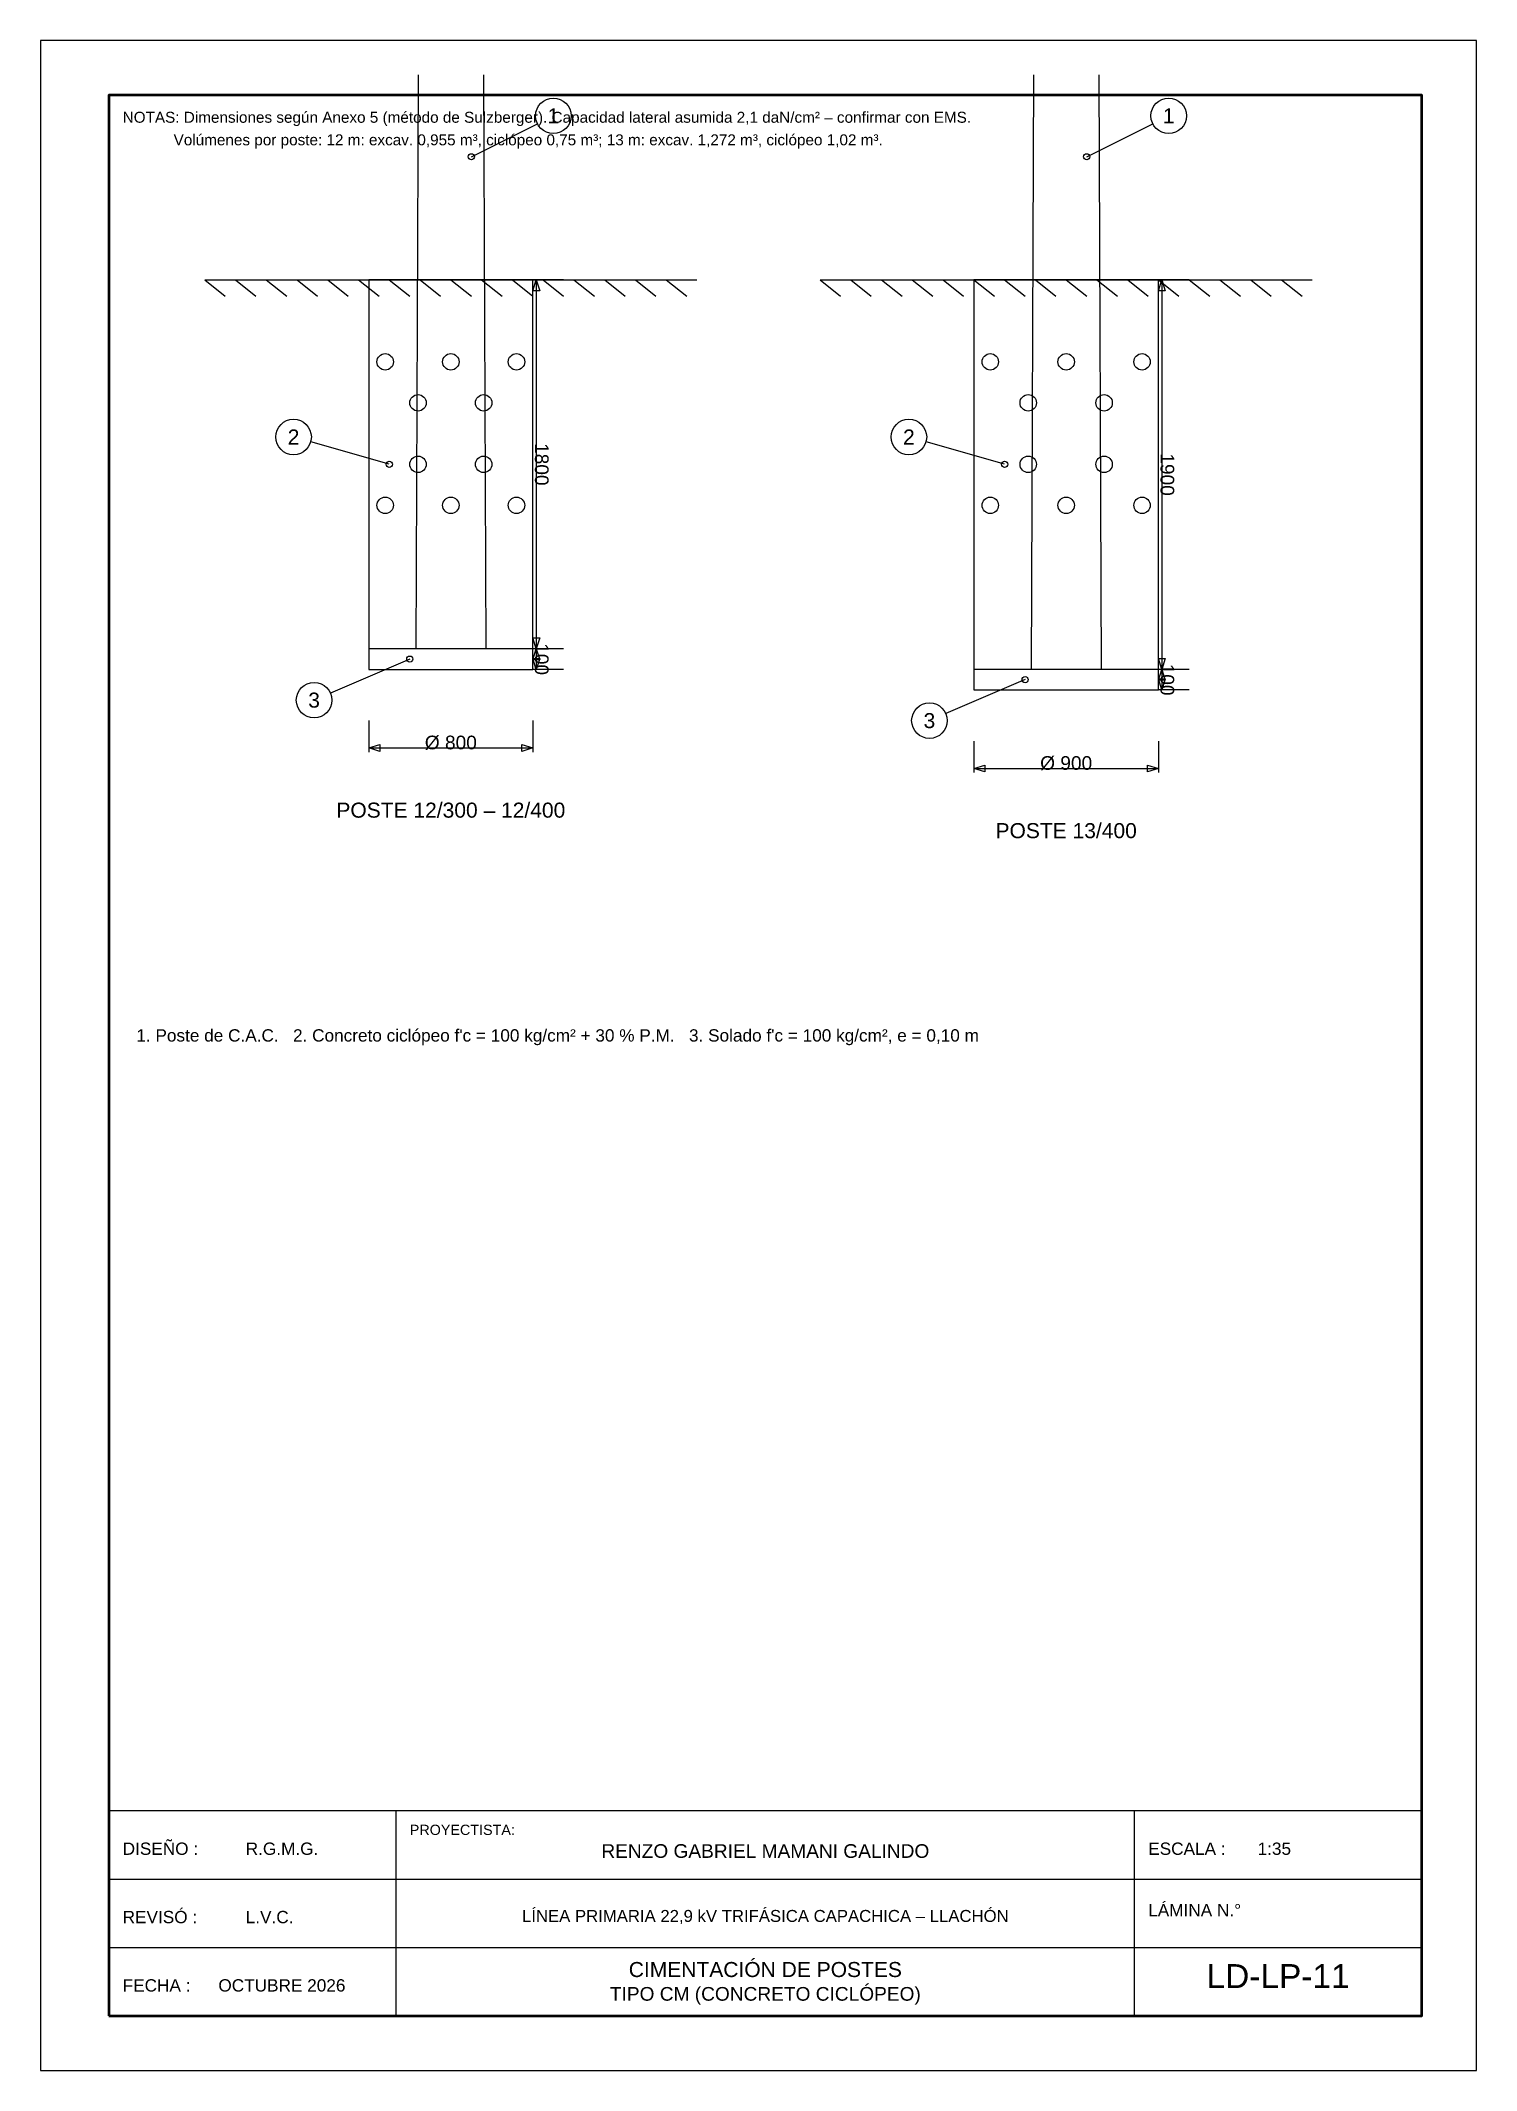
# Model space of a CAD drawing. Header units: millimetres. Extents: x 0 to 210, y 0 to 297.
import ezdxf
from ezdxf.enums import TextEntityAlignment as Align

# ---------------------------------------------------------------- set-up
doc = ezdxf.new("R2010")
doc.units = ezdxf.units.MM
for name, color, linetype in [('Cotas', 9, 'Continuous'), ('DIBUJO', 7, 'Continuous'), ('HATCH', 8, 'Continuous'), ('MEMBRETE', 7, 'Continuous'), ('PLANTILLA', 3, 'Continuous'), ('POSTE', 3, 'Continuous'), ('TEXTO', 4, 'Continuous')]:
    doc.layers.add(name, color=color, linetype=linetype)
doc.styles.add('ARIAL', font='arial.ttf')

msp = doc.modelspace()

# ---------------------------------------------------------------- linework, layer by layer
at = {"layer": 'Cotas'}
for points in [[(76.5, 262), (71.9, 262)], [(72.5, 262), (72.5, 208)], [(168, 262), (163.4, 262)], [(164, 262), (164, 205)], [(76.5, 208), (71.9, 208)], [(76.5, 208), (71.9, 208)], [(72.5, 208), (72.5, 205)], [(76.5, 205), (71.9, 205)], [(168, 205), (163.4, 205)], [(168, 205), (163.4, 205)], [(164, 205), (164, 202)], [(168, 202), (163.4, 202)], [(48, 197.5), (48, 192.9)], [(72, 197.5), (72, 192.9)], [(48, 193.5), (72, 193.5)], [(136.5, 194.5), (136.5, 189.9)], [(163.5, 194.5), (163.5, 189.9)], [(136.5, 190.5), (163.5, 190.5)]]:
    msp.add_lwpolyline(points, dxfattribs=at)
for points in [[(72.5, 262), (73, 260.4), (72, 260.4)], [(164, 262), (164.5, 260.4), (163.5, 260.4)], [(72.5, 208), (72, 209.6), (73, 209.6)], [(72.5, 208), (73, 206.4), (72, 206.4)], [(72.5, 205), (72, 206.6), (73, 206.6)], [(164, 205), (163.5, 206.6), (164.5, 206.6)], [(164, 205), (164.5, 203.4), (163.5, 203.4)], [(164, 202), (163.5, 203.6), (164.5, 203.6)], [(48, 193.5), (49.6, 194), (49.6, 193)], [(72, 193.5), (70.4, 193), (70.4, 194)], [(136.5, 190.5), (138.1, 191), (138.1, 190)], [(163.5, 190.5), (161.9, 190), (161.9, 191)]]:
    msp.add_lwpolyline(points, close=True, dxfattribs=at)
at = {"layer": 'DIBUJO'}
for points in [[(24, 262), (96, 262)], [(114, 262), (186, 262)]]:
    msp.add_lwpolyline(points, dxfattribs=at)
at = {"layer": 'HATCH'}
for points in [[(24, 262), (27, 259.6)], [(28.5, 262), (31.5, 259.6)], [(33, 262), (36, 259.6)], [(37.5, 262), (40.5, 259.6)], [(42, 262), (45, 259.6)], [(46.5, 262), (49.5, 259.6)], [(51, 262), (54, 259.6)], [(55.5, 262), (58.5, 259.6)], [(60, 262), (63, 259.6)], [(64.5, 262), (67.5, 259.6)], [(69, 262), (72, 259.6)], [(73.5, 262), (76.5, 259.6)], [(78, 262), (81, 259.6)], [(82.5, 262), (85.5, 259.6)], [(87, 262), (90, 259.6)], [(91.5, 262), (94.5, 259.6)], [(114, 262), (117, 259.6)], [(118.5, 262), (121.5, 259.6)], [(123, 262), (126, 259.6)], [(127.5, 262), (130.5, 259.6)], [(132, 262), (135, 259.6)], [(136.5, 262), (139.5, 259.6)], [(141, 262), (144, 259.6)], [(145.5, 262), (148.5, 259.6)], [(150, 262), (153, 259.6)], [(154.5, 262), (157.5, 259.6)], [(159, 262), (162, 259.6)], [(163.5, 262), (166.5, 259.6)], [(168, 262), (171, 259.6)], [(172.5, 262), (175.5, 259.6)], [(177, 262), (180, 259.6)], [(181.5, 262), (184.5, 259.6)]]:
    msp.add_lwpolyline(points, dxfattribs=at)
for points in [[(48, 205), (72, 205), (72, 208), (48, 208)], [(136.5, 202), (163.5, 202), (163.5, 205), (136.5, 205)]]:
    msp.add_lwpolyline(points, close=True, dxfattribs=at)
for centre in [(50.4, 250), (60, 250), (69.6, 250), (138.9, 250), (150, 250), (161.1, 250), (55.2, 244), (64.8, 244), (144.45, 244), (155.55, 244), (55.2, 235), (64.8, 235), (144.45, 235), (155.55, 235), (50.4, 229), (60, 229), (69.6, 229), (138.9, 229), (150, 229), (161.1, 229)]:
    msp.add_circle(centre, 1.2, dxfattribs=at)
at = {"layer": 'MEMBRETE'}
for points in [[(0, 0), (210, 0), (210, 297), (0, 297)], [(10, 8), (202, 8), (202, 38), (10, 38)]]:
    msp.add_lwpolyline(points, close=True, dxfattribs=at)
at = {"layer": 'MEMBRETE', "lineweight": 50}
msp.add_lwpolyline([(10, 8), (202, 8), (202, 289), (10, 289)], close=True, dxfattribs=at)
at = {"layer": 'MEMBRETE'}
for points in [[(52, 8), (52, 38)], [(160, 8), (160, 38)], [(10, 28), (202, 28)], [(10, 18), (202, 18)]]:
    msp.add_lwpolyline(points, dxfattribs=at)
at = {"layer": 'PLANTILLA'}
for points in [[(48, 205), (72, 205), (72, 262), (48, 262)], [(136.5, 202), (163.5, 202), (163.5, 262), (136.5, 262)]]:
    msp.add_lwpolyline(points, close=True, dxfattribs=at)
at = {"layer": 'POSTE'}
for points in [[(55.2, 292), (54.9, 208)], [(64.8, 292), (65.1, 208)], [(145.2, 292), (144.9, 205)], [(154.8, 292), (155.1, 205)]]:
    msp.add_lwpolyline(points, dxfattribs=at)
at = {"layer": 'TEXTO'}
for points in [[(63, 280), (72.67, 284.84)], [(153, 280), (162.67, 284.84)], [(51, 235), (39.5, 238.29)], [(141, 235), (129.5, 238.29)], [(54, 206.5), (42.39, 201.52)], [(144, 203.5), (132.39, 198.52)]]:
    msp.add_lwpolyline(points, dxfattribs=at)
for centre, radius in [((75, 286), 2.6), ((165, 286), 2.6), ((63, 280), 0.45), ((153, 280), 0.45), ((37, 239), 2.6), ((127, 239), 2.6), ((51, 235), 0.45), ((141, 235), 0.45), ((54, 206.5), 0.45), ((40, 200.5), 2.6), ((144, 203.5), 0.45), ((130, 197.5), 2.6)]:
    msp.add_circle(centre, radius, dxfattribs=at)

# ---------------------------------------------------------------- texts
at = {"layer": 'Cotas', "style": 'ARIAL'}
for s, p in [('1800', (71.7, 235)), ('1900', (163.2, 233.5)), ('100', (71.7, 206.5)), ('100', (163.2, 203.5))]:
    msp.add_text(s, height=2, rotation=-90, dxfattribs=at).set_placement(p, align=Align.BOTTOM_CENTER)
for s, p in [('Ø 800', (60, 192.7)), ('Ø 900', (150, 189.7))]:
    msp.add_text(s, height=2, dxfattribs=at).set_placement(p, align=Align.BOTTOM_CENTER)
at = {"layer": 'MEMBRETE', "style": 'ARIAL'}
for s, height, p in [('PROYECTISTA:', 1.5, (54, 34)), ('DISEÑO :', 1.8, (12, 31)), ('R.G.M.G.', 1.8, (30, 31)), ('ESCALA :', 1.8, (162, 31)), ('1:35', 1.8, (178, 31)), ('REVISÓ :', 1.8, (12, 21)), ('LÁMINA N.°', 1.8, (162, 22)), ('L.V.C.', 1.8, (30, 21)), ('FECHA :', 1.8, (12, 11)), ('OCTUBRE 2026', 1.8, (26, 11))]:
    msp.add_text(s, height=height, dxfattribs=at).set_placement(p, align=Align.BOTTOM_LEFT)
for s, height, p in [('RENZO GABRIEL MAMANI GALINDO', 2, (106, 30.5)), ('LÍNEA PRIMARIA 22,9 kV TRIFÁSICA CAPACHICA – LLACHÓN', 1.75, (106, 21.2)), ('CIMENTACIÓN DE POSTES', 2.2, (106, 13)), ('LD-LP-11', 3.5, (181, 11)), ('TIPO CM (CONCRETO CICLÓPEO)', 2, (106, 9.6))]:
    msp.add_text(s, height=height, dxfattribs=at).set_placement(p, align=Align.BOTTOM_CENTER)
at = {"layer": 'TEXTO', "style": 'ARIAL'}
for s, height, p in [('NOTAS: Dimensiones según Anexo 5 (método de Sulzberger). Capacidad lateral asumida 2,1 daN/cm² – confirmar con EMS.', 1.6, (12, 284.5)), ('            Volúmenes por poste: 12 m: excav. 0,955 m³, ciclópeo 0,75 m³; 13 m: excav. 1,272 m³, ciclópeo 1,02 m³.', 1.6, (12, 281.2)), ("1. Poste de C.A.C.   2. Concreto ciclópeo f'c = 100 kg/cm² + 30 % P.M.   3. Solado f'c = 100 kg/cm², e = 0,10 m", 1.8, (14, 150))]:
    msp.add_text(s, height=height, dxfattribs=at).set_placement(p, align=Align.BOTTOM_LEFT)
for s, p in [('1', (75, 286)), ('1', (165, 286)), ('2', (37, 239)), ('2', (127, 239)), ('3', (40, 200.5)), ('3', (130, 197.5))]:
    msp.add_text(s, height=2.2, dxfattribs=at).set_placement(p, align=Align.MIDDLE_CENTER)
for s, p in [('POSTE 12/300 – 12/400', (60, 185.5)), ('POSTE 13/400', (150, 182.5))]:
    msp.add_text(s, height=2.2, dxfattribs=at).set_placement(p, align=Align.TOP_CENTER)

doc.saveas('drawing.dxf')
